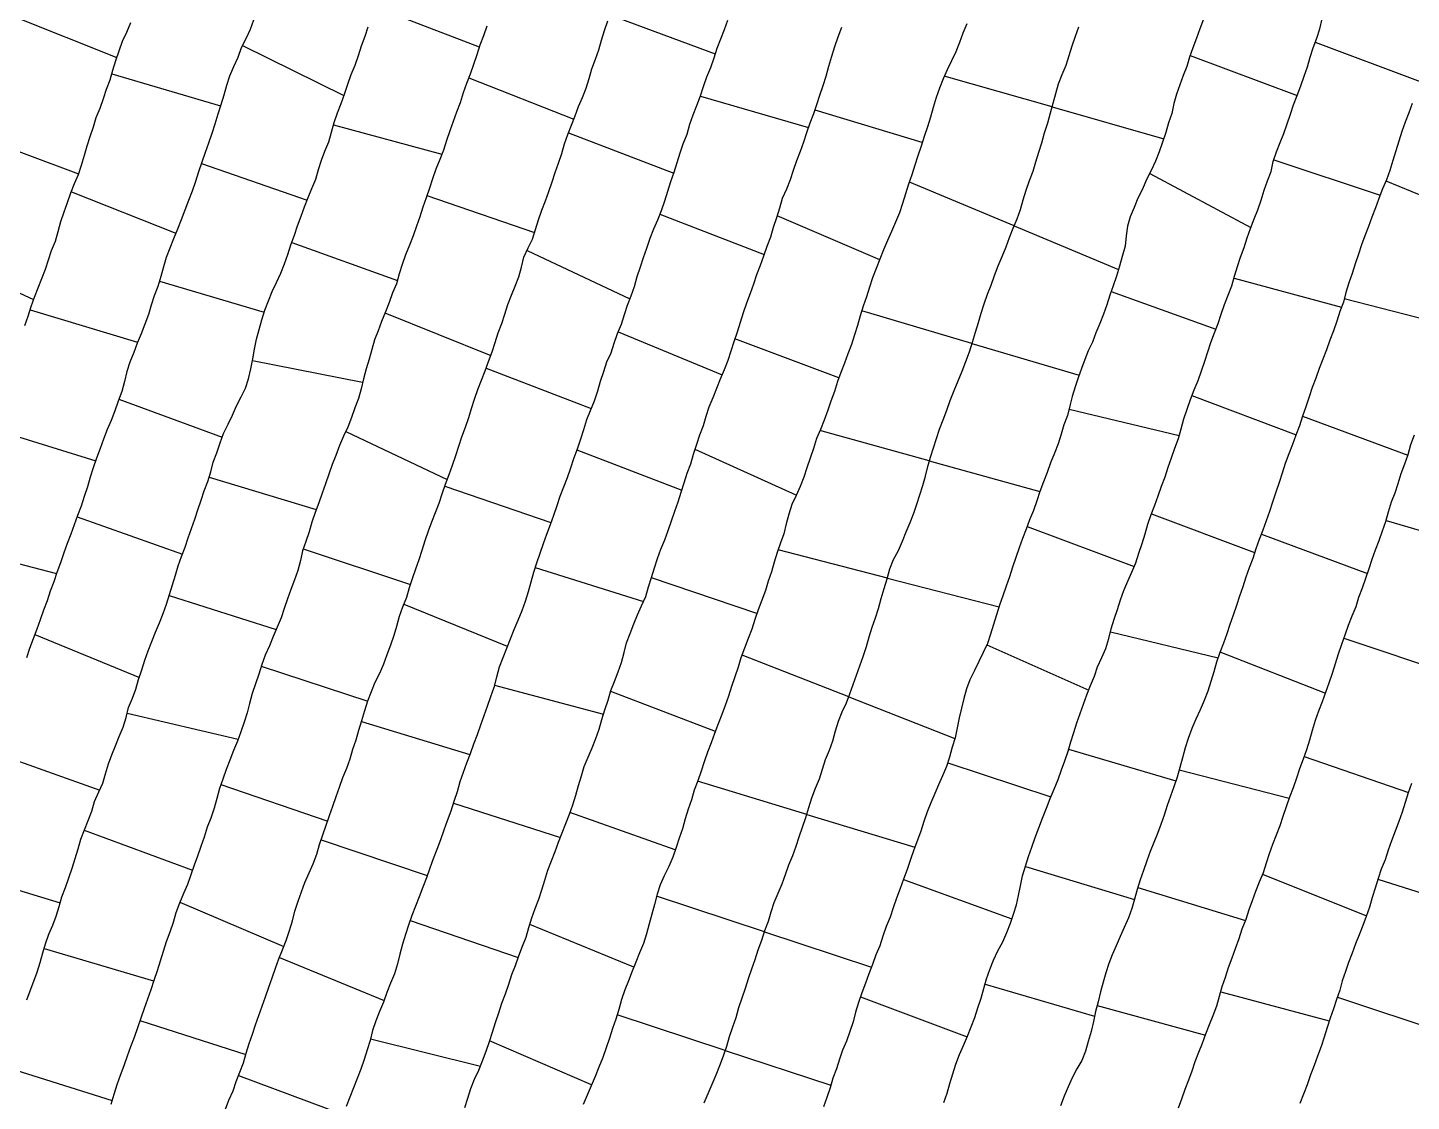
# Model space of a CAD drawing. Extents: x 703186 to 703989, y 1560402 to 1561368.
# Drawn here: x 703614.3 to 703669.7, y 1560701.8 to 1560744.7 of the extents above; entities that cross this region are included whole.
import ezdxf

# ---------------------------------------------------------------- set-up
doc = ezdxf.new("R2010")
doc.units = 0
doc.layers.add('10124_2002_REAL', color=30, linetype='Continuous')
doc.layers.add('AGROCAD PLL', color=7, linetype='Continuous')

msp = doc.modelspace()

# ---------------------------------------------------------------- linework, layer by layer
at = {"layer": '10124_2002_REAL'}
for points in [[(703614.1747, 1560732.8008), (703614.3195, 1560733.1836), (703614.4354, 1560733.5647), (703614.5644, 1560733.9365), (703614.709, 1560734.3176), (703614.8587, 1560734.6901), (703615.0006, 1560735.058), (703615.1227, 1560735.4404), (703615.2479, 1560735.8095), (703615.4038, 1560736.1836), (703615.5204, 1560736.571), (703615.6193, 1560736.9727), (703615.7552, 1560737.3552), (703615.8835, 1560737.7338), (703616.0256, 1560738.1111), (703616.1733, 1560738.484), (703616.3217, 1560738.8501), (703616.4507, 1560739.2258), (703616.5642, 1560739.6168), (703616.6763, 1560740.0008), (703616.7957, 1560740.3652), (703616.926, 1560740.7544), (703617.0397, 1560741.136), (703617.1888, 1560741.503), (703617.3235, 1560741.8838), (703617.4515, 1560742.2646), (703617.594, 1560742.6362), (703617.7075, 1560743.0214), (703617.8279, 1560743.4095), (703617.9515, 1560743.7994), (703618.094, 1560744.1828), (703618.2654, 1560744.5506), (703618.4193, 1560744.9282)], [(703623.3352, 1560745.0272), (703623.1988, 1560744.6553), (703623.0244, 1560744.2775), (703622.8463, 1560743.9163), (703622.6997, 1560743.5351), (703622.531, 1560743.162), (703622.3782, 1560742.7836), (703622.2541, 1560742.4053), (703622.1462, 1560742.0234), (703622.0245, 1560741.6399), (703621.9007, 1560741.2567), (703621.7918, 1560740.8687), (703621.6662, 1560740.4832), (703621.5374, 1560740.1043), (703621.4018, 1560739.7237), (703621.2717, 1560739.3395), (703621.1379, 1560738.9524), (703621.0055, 1560738.5628), (703620.8766, 1560738.1833), (703620.7311, 1560737.8066), (703620.5866, 1560737.4223), (703620.4377, 1560737.0373), (703620.2852, 1560736.6582), (703620.1325, 1560736.2763), (703619.9849, 1560735.8988), (703619.8439, 1560735.5232), (703619.7253, 1560735.1495), (703619.6211, 1560734.7627), (703619.5053, 1560734.3728), (703619.3541, 1560733.9964), (703619.2409, 1560733.6177), (703619.1261, 1560733.2401), (703618.9819, 1560732.8618), (703618.8327, 1560732.4747), (703618.6785, 1560732.1049), (703618.5412, 1560731.726), (703618.3832, 1560731.3428), (703618.2693, 1560730.9689), (703618.1664, 1560730.566), (703618.056, 1560730.165), (703617.9118, 1560729.775), (703617.781, 1560729.3874), (703617.6388, 1560729.0098), (703617.4816, 1560728.6411), (703617.3332, 1560728.2591), (703617.1945, 1560727.8802), (703617.0549, 1560727.4965), (703616.9192, 1560727.1157), (703616.8009, 1560726.7383), (703616.6825, 1560726.3511), (703616.5549, 1560725.9629), (703616.4283, 1560725.5792), (703616.2932, 1560725.2045), (703616.1592, 1560724.8252), (703616.0197, 1560724.4501), (703615.8734, 1560724.0765), (703615.737, 1560723.7031), (703615.6018, 1560723.3118), (703615.4666, 1560722.9267), (703615.3425, 1560722.553), (703615.1975, 1560722.172), (703615.0728, 1560721.7926), (703614.9259, 1560721.4183), (703614.7923, 1560721.0281), (703614.6644, 1560720.6538), (703614.5074, 1560720.272), (703614.3699, 1560719.8868), (703614.2401, 1560719.5032)], [(703622.2134, 1560701.4405), (703622.3503, 1560701.8126), (703622.5182, 1560702.1859), (703622.6462, 1560702.558), (703622.7842, 1560702.9268), (703622.931, 1560703.3056), (703623.0415, 1560703.6866), (703623.1599, 1560704.0766), (703623.297, 1560704.4528), (703623.4186, 1560704.8181), (703623.5443, 1560705.1932), (703623.68, 1560705.5649), (703623.8129, 1560705.9462), (703623.9466, 1560706.3335), (703624.0802, 1560706.7038), (703624.2116, 1560707.0887), (703624.3493, 1560707.4584), (703624.5003, 1560707.8256), (703624.6402, 1560708.2005), (703624.7715, 1560708.5895), (703624.8896, 1560708.9804), (703624.9903, 1560709.3714), (703625.1168, 1560709.7639), (703625.2574, 1560710.1489), (703625.3874, 1560710.5188), (703625.5575, 1560710.8978), (703625.7276, 1560711.2673), (703625.8688, 1560711.6474), (703625.978, 1560712.034), (703626.1098, 1560712.4268), (703626.247, 1560712.8134), (703626.381, 1560713.1926), (703626.515, 1560713.5687), (703626.6388, 1560713.9539), (703626.7746, 1560714.3289), (703626.9076, 1560714.7157), (703627.0661, 1560715.0958), (703627.2008, 1560715.4695), (703627.314, 1560715.8497), (703627.44, 1560716.226), (703627.5535, 1560716.616), (703627.6717, 1560717.0045), (703627.7932, 1560717.3959), (703627.9154, 1560717.7886), (703628.0511, 1560718.1608), (703628.2018, 1560718.5287), (703628.3852, 1560718.8899), (703628.5494, 1560719.2689), (703628.6867, 1560719.6457), (703628.8246, 1560720.0314), (703628.9586, 1560720.4103), (703629.0721, 1560720.7798), (703629.1819, 1560721.1698), (703629.3137, 1560721.5534), (703629.467, 1560721.9303), (703629.584, 1560722.3192), (703629.7018, 1560722.6861), (703629.8342, 1560723.065), (703629.9623, 1560723.4375), (703630.0871, 1560723.8108), (703630.2118, 1560724.2069), (703630.3434, 1560724.5892), (703630.4758, 1560724.9555), (703630.6156, 1560725.3255), (703630.7613, 1560725.6942), (703630.8906, 1560726.0759), (703631.021, 1560726.4584), (703631.1637, 1560726.8386), (703631.2957, 1560727.2223), (703631.4316, 1560727.6073), (703631.5582, 1560727.9835), (703631.6795, 1560728.3549), (703631.8212, 1560728.7431), (703631.95, 1560729.1217), (703632.0615, 1560729.4904), (703632.1866, 1560729.8646), (703632.3201, 1560730.2411), (703632.4588, 1560730.6152), (703632.6023, 1560730.9886), (703632.7443, 1560731.3616), (703632.8821, 1560731.747), (703633.0109, 1560732.1318), (703633.1321, 1560732.5077), (703633.2731, 1560732.8883), (703633.3982, 1560733.264), (703633.5185, 1560733.6465), (703633.6553, 1560734.0147), (703633.8116, 1560734.3844), (703633.9513, 1560734.7603), (703634.0606, 1560735.1412), (703634.1573, 1560735.5388), (703634.3317, 1560735.9089), (703634.5035, 1560736.2649), (703634.6171, 1560736.6453), (703634.736, 1560737.0357), (703634.8765, 1560737.415), (703635.0196, 1560737.7956), (703635.1603, 1560738.1685), (703635.2874, 1560738.5514), (703635.4152, 1560738.9252), (703635.5468, 1560739.2989), (703635.6822, 1560739.6876), (703635.789, 1560740.0701), (703635.9177, 1560740.4452), (703636.0626, 1560740.824), (703636.2099, 1560741.1951), (703636.35, 1560741.5701), (703636.5106, 1560741.9346), (703636.6461, 1560742.307), (703636.7775, 1560742.6864), (703636.8817, 1560743.0749), (703637.0189, 1560743.4612), (703637.1581, 1560743.8323), (703637.2615, 1560744.2239), (703637.3813, 1560744.6179), (703637.5157, 1560744.9987)], [(703642.3099, 1560745.0136), (703642.18, 1560744.636), (703642.0234, 1560744.264), (703641.879, 1560743.8883), (703641.7628, 1560743.5003), (703641.6286, 1560743.1164), (703641.4644, 1560742.7465), (703641.3322, 1560742.3631), (703641.2196, 1560741.978), (703641.0704, 1560741.5979), (703640.917, 1560741.2203), (703640.7904, 1560740.8483), (703640.6744, 1560740.4518), (703640.5222, 1560740.0671), (703640.404, 1560739.7027), (703640.284, 1560739.3214), (703640.1666, 1560738.9325), (703640.0319, 1560738.5597), (703639.9074, 1560738.1702), (703639.7844, 1560737.7881), (703639.6539, 1560737.3994), (703639.5075, 1560737.0203), (703639.3515, 1560736.6562), (703639.2005, 1560736.2844), (703639.0656, 1560735.8942), (703638.9343, 1560735.5201), (703638.8068, 1560735.1375), (703638.6811, 1560734.7486), (703638.5728, 1560734.3587), (703638.4432, 1560733.9852), (703638.2954, 1560733.6097), (703638.1779, 1560733.2335), (703638.0501, 1560732.8413), (703637.8978, 1560732.4726), (703637.765, 1560732.0853), (703637.6317, 1560731.7011), (703637.4701, 1560731.3326), (703637.3419, 1560730.9474), (703637.2104, 1560730.5634), (703637.0999, 1560730.1719), (703636.9664, 1560729.7726), (703636.8135, 1560729.3915), (703636.6579, 1560729.0247), (703636.5414, 1560728.6354), (703636.4226, 1560728.2538), (703636.2902, 1560727.8547), (703636.1433, 1560727.4757), (703636.0192, 1560727.0979), (703635.8952, 1560726.7136), (703635.749, 1560726.3409), (703635.5994, 1560725.9671), (703635.4723, 1560725.5875), (703635.3438, 1560725.203), (703635.206, 1560724.8239), (703635.0582, 1560724.4468), (703634.9236, 1560724.0673), (703634.7973, 1560723.6814), (703634.6621, 1560723.3019), (703634.5428, 1560722.9223), (703634.4366, 1560722.5338), (703634.328, 1560722.1453), (703634.2086, 1560721.7652), (703634.0722, 1560721.3858), (703633.9202, 1560721.0074), (703633.7613, 1560720.6286), (703633.611, 1560720.2575), (703633.4601, 1560719.885), (703633.317, 1560719.5019), (703633.1665, 1560719.1283), (703633.0624, 1560718.7292), (703632.9562, 1560718.3263), (703632.8169, 1560717.9484), (703632.6921, 1560717.5632), (703632.5592, 1560717.1876), (703632.4238, 1560716.8122), (703632.2908, 1560716.4273), (703632.1419, 1560716.05), (703632.0089, 1560715.6652), (703631.8665, 1560715.2905), (703631.7232, 1560714.9175), (703631.5993, 1560714.5431), (703631.4826, 1560714.1412), (703631.3565, 1560713.7577), (703631.2333, 1560713.3734), (703631.0899, 1560712.9871), (703630.9532, 1560712.6076), (703630.8235, 1560712.2215), (703630.678, 1560711.8434), (703630.5315, 1560711.4669), (703630.3893, 1560711.0882), (703630.2551, 1560710.7062), (703630.1157, 1560710.3271), (703629.9664, 1560709.9453), (703629.8141, 1560709.5708), (703629.6737, 1560709.1904), (703629.5445, 1560708.8148), (703629.4223, 1560708.4314), (703629.2925, 1560708.0467), (703629.189, 1560707.654), (703629.1004, 1560707.26), (703628.9726, 1560706.8667), (703628.8195, 1560706.4821), (703628.6772, 1560706.1141), (703628.541, 1560705.7337), (703628.3748, 1560705.3593), (703628.2331, 1560704.9806), (703628.1011, 1560704.591), (703628.0034, 1560704.1985), (703627.8823, 1560703.8149), (703627.7579, 1560703.4347), (703627.6304, 1560703.0489), (703627.4795, 1560702.6714), (703627.3367, 1560702.3013), (703627.1892, 1560701.9322), (703627.0486, 1560701.5533)], [(703651.888, 1560744.8764), (703651.7355, 1560744.5024), (703651.5909, 1560744.13), (703651.4448, 1560743.755), (703651.2695, 1560743.3966), (703651.0965, 1560743.0354), (703650.938, 1560742.6752), (703650.7936, 1560742.301), (703650.6568, 1560741.9259), (703650.5389, 1560741.5328), (703650.4294, 1560741.1434), (703650.3121, 1560740.7498), (703650.1752, 1560740.3687), (703650.0591, 1560739.9847), (703649.9284, 1560739.6023), (703649.8102, 1560739.2259), (703649.6919, 1560738.8317), (703649.5603, 1560738.457), (703649.4308, 1560738.0792), (703649.3102, 1560737.6907), (703649.1881, 1560737.3138), (703649.0282, 1560736.9464), (703648.8703, 1560736.5716), (703648.7121, 1560736.2057), (703648.5587, 1560735.8325), (703648.4126, 1560735.4616), (703648.2537, 1560735.0917), (703648.1176, 1560734.7141), (703647.9949, 1560734.3383), (703647.873, 1560733.9485), (703647.7388, 1560733.5753), (703647.6238, 1560733.1943), (703647.5159, 1560732.8068), (703647.3935, 1560732.4313), (703647.2679, 1560732.0497), (703647.1323, 1560731.6744), (703646.9961, 1560731.3007), (703646.8509, 1560730.9271), (703646.7137, 1560730.5599), (703646.596, 1560730.1665), (703646.4494, 1560729.7782), (703646.3275, 1560729.4146), (703646.1811, 1560729.0204), (703646.0251, 1560728.6438), (703645.8703, 1560728.2779), (703645.7489, 1560727.889), (703645.6133, 1560727.4988), (703645.4846, 1560727.1117), (703645.3641, 1560726.7344), (703645.2172, 1560726.3629), (703645.0527, 1560725.9981), (703644.8846, 1560725.6377), (703644.7584, 1560725.2594), (703644.6538, 1560724.8631), (703644.5602, 1560724.4731), (703644.4282, 1560724.1105), (703644.3032, 1560723.7277), (703644.1836, 1560723.3389), (703644.0641, 1560722.9544), (703643.9331, 1560722.5811), (703643.827, 1560722.2041), (703643.6817, 1560721.8176), (703643.5363, 1560721.4327), (703643.4057, 1560721.0476), (703643.2769, 1560720.6588), (703643.1365, 1560720.2773), (703642.9921, 1560719.8941), (703642.849, 1560719.5113), (703642.7292, 1560719.1346), (703642.6021, 1560718.7478), (703642.4718, 1560718.3643), (703642.3536, 1560717.9736), (703642.217, 1560717.5966), (703642.0807, 1560717.2334), (703641.939, 1560716.86), (703641.7934, 1560716.4793), (703641.6508, 1560716.1029), (703641.5025, 1560715.728), (703641.3712, 1560715.3509), (703641.2566, 1560714.9665), (703641.1195, 1560714.5828), (703640.9786, 1560714.2154), (703640.8643, 1560713.83), (703640.7289, 1560713.4454), (703640.6158, 1560713.0628), (703640.5049, 1560712.6666), (703640.3681, 1560712.2923), (703640.2481, 1560711.9116), (703640.1137, 1560711.5294), (703639.9598, 1560711.1583), (703639.7745, 1560710.7885), (703639.6156, 1560710.4214), (703639.4907, 1560710.0479), (703639.3851, 1560709.6399), (703639.2766, 1560709.2534), (703639.1696, 1560708.8684), (703639.0698, 1560708.4609), (703638.9512, 1560708.0757), (703638.7884, 1560707.7017), (703638.6375, 1560707.3288), (703638.4899, 1560706.9682), (703638.3471, 1560706.588), (703638.2022, 1560706.2173), (703638.0711, 1560705.8292), (703637.9615, 1560705.4335), (703637.8346, 1560705.0531), (703637.7007, 1560704.679), (703637.5822, 1560704.2825), (703637.4507, 1560703.9004), (703637.3156, 1560703.5111), (703637.1529, 1560703.1312), (703637.009, 1560702.7469), (703636.8487, 1560702.3752), (703636.6958, 1560702.0005), (703636.5371, 1560701.6317)], [(703661.3689, 1560745.0591), (703661.2125, 1560744.6777), (703661.0774, 1560744.2996), (703660.9377, 1560743.9154), (703660.7977, 1560743.5413), (703660.6934, 1560743.1719), (703660.5538, 1560742.8113), (703660.4172, 1560742.4419), (703660.2849, 1560742.067), (703660.1774, 1560741.6963), (703660.0919, 1560741.2946), (703659.9637, 1560740.9194), (703659.8607, 1560740.5268), (703659.7261, 1560740.1409), (703659.5932, 1560739.7551), (703659.4368, 1560739.3786), (703659.272, 1560739.0055), (703659.0792, 1560738.6446), (703658.9192, 1560738.2599), (703658.7418, 1560737.8976), (703658.5843, 1560737.5325), (703658.4261, 1560737.161), (703658.3215, 1560736.7767), (703658.2692, 1560736.3899), (703658.2317, 1560735.9778), (703658.1103, 1560735.5714), (703657.9986, 1560735.1743), (703657.8782, 1560734.7805), (703657.746, 1560734.3946), (703657.611, 1560734.0182), (703657.4889, 1560733.6381), (703657.3629, 1560733.2575), (703657.2174, 1560732.8882), (703657.0589, 1560732.5174), (703656.9139, 1560732.1453), (703656.7536, 1560731.7915), (703656.6194, 1560731.4413), (703656.486, 1560731.079), (703656.3444, 1560730.7101), (703656.2275, 1560730.3465), (703656.1079, 1560729.9685), (703656.0163, 1560729.5926), (703655.922, 1560729.201), (703655.7687, 1560728.8337), (703655.6627, 1560728.4591), (703655.5427, 1560728.0731), (703655.4056, 1560727.6933), (703655.2439, 1560727.3123), (703655.1123, 1560726.9229), (703654.9598, 1560726.5492), (703654.8176, 1560726.1677), (703654.6862, 1560725.7853), (703654.5555, 1560725.4097), (703654.4002, 1560725.0321), (703654.26, 1560724.6573), (703654.1206, 1560724.2828), (703653.9788, 1560723.9048), (703653.8457, 1560723.5279), (703653.7228, 1560723.1405), (703653.6025, 1560722.7518), (703653.4589, 1560722.3732), (703653.3365, 1560721.9897), (703653.2023, 1560721.6093), (703653.073, 1560721.2242), (703652.9509, 1560720.8349), (703652.8437, 1560720.4562), (703652.7126, 1560720.0854), (703652.5471, 1560719.7146), (703652.3671, 1560719.3644), (703652.1958, 1560718.9985), (703652.0033, 1560718.6259), (703651.8708, 1560718.2653), (703651.7673, 1560717.8746), (703651.6736, 1560717.49), (703651.5825, 1560717.1047), (703651.5052, 1560716.7054), (703651.4161, 1560716.3104), (703651.3087, 1560715.9284), (703651.1976, 1560715.529), (703651.0765, 1560715.1629), (703650.9217, 1560714.789), (703650.7594, 1560714.4289), (703650.6025, 1560714.0732), (703650.4433, 1560713.7078), (703650.3053, 1560713.3382), (703650.1709, 1560712.9595), (703650.0474, 1560712.5757), (703649.917, 1560712.2042), (703649.773, 1560711.8181), (703649.6383, 1560711.4335), (703649.5015, 1560711.0387), (703649.3598, 1560710.6506), (703649.2238, 1560710.2767), (703649.0752, 1560709.8927), (703648.9468, 1560709.5065), (703648.818, 1560709.1272), (703648.6652, 1560708.7519), (703648.5274, 1560708.3754), (703648.4066, 1560707.9836), (703648.2528, 1560707.6161), (703648.1121, 1560707.236), (703647.9626, 1560706.8606), (703647.8379, 1560706.4858), (703647.6915, 1560706.1002), (703647.5468, 1560705.7133), (703647.4354, 1560705.3258), (703647.3363, 1560704.9364), (703647.203, 1560704.5523), (703647.0661, 1560704.1731), (703646.9141, 1560703.8118), (703646.7879, 1560703.4434), (703646.6682, 1560703.0667), (703646.5313, 1560702.6823), (703646.4138, 1560702.2996), (703646.2915, 1560701.9151), (703646.1508, 1560701.5362)], [(703650.9728, 1560701.7138), (703651.1047, 1560702.0923), (703651.2115, 1560702.4755), (703651.3303, 1560702.8652), (703651.4556, 1560703.2462), (703651.5995, 1560703.628), (703651.7563, 1560703.9975), (703651.9117, 1560704.3651), (703652.0672, 1560704.7353), (703652.2047, 1560705.1119), (703652.3339, 1560705.5046), (703652.4584, 1560705.8907), (703652.5666, 1560706.272), (703652.6813, 1560706.6622), (703652.8115, 1560707.0405), (703652.9583, 1560707.4107), (703653.1301, 1560707.7791), (703653.332, 1560708.1404), (703653.4875, 1560708.5132), (703653.6371, 1560708.887), (703653.7605, 1560709.2532), (703653.8815, 1560709.6188), (703653.9641, 1560709.9932), (703654.034, 1560710.3879), (703654.1242, 1560710.7801), (703654.2403, 1560711.1642), (703654.3561, 1560711.5525), (703654.4896, 1560711.934), (703654.6303, 1560712.3115), (703654.7709, 1560712.6985), (703654.9226, 1560713.0951), (703655.0822, 1560713.4887), (703655.2271, 1560713.8738), (703655.3891, 1560714.2519), (703655.5473, 1560714.6339), (703655.6805, 1560715.0208), (703655.8159, 1560715.3911), (703655.9419, 1560715.777), (703656.0521, 1560716.1524), (703656.1713, 1560716.5259), (703656.2958, 1560716.9002), (703656.4206, 1560717.2852), (703656.5575, 1560717.6484), (703656.6981, 1560718.0238), (703656.8436, 1560718.3953), (703656.9944, 1560718.7673), (703657.1258, 1560719.1511), (703657.2882, 1560719.521), (703657.4588, 1560719.8866), (703657.5737, 1560720.2803), (703657.6687, 1560720.6712), (703657.7859, 1560721.0577), (703657.917, 1560721.4438), (703658.048, 1560721.8235), (703658.179, 1560722.2007), (703658.3333, 1560722.577), (703658.5006, 1560722.9418), (703658.6535, 1560723.308), (703658.7744, 1560723.6905), (703658.908, 1560724.077), (703659.0246, 1560724.4639), (703659.1389, 1560724.8506), (703659.274, 1560725.2398), (703659.416, 1560725.6171), (703659.5454, 1560725.9926), (703659.6847, 1560726.3742), (703659.824, 1560726.749), (703659.9531, 1560727.1319), (703660.0866, 1560727.5093), (703660.2128, 1560727.8996), (703660.3571, 1560728.286), (703660.4719, 1560728.6769), (703660.5782, 1560729.0687), (703660.7127, 1560729.4643), (703660.8413, 1560729.8495), (703660.9856, 1560730.2333), (703661.1455, 1560730.611), (703661.2856, 1560730.9918), (703661.4202, 1560731.3751), (703661.5393, 1560731.7566), (703661.6635, 1560732.1306), (703661.8094, 1560732.5085), (703661.9454, 1560732.8892), (703662.068, 1560733.2632), (703662.2055, 1560733.6451), (703662.3542, 1560734.0197), (703662.503, 1560734.3977), (703662.6058, 1560734.778), (703662.7222, 1560735.1647), (703662.85, 1560735.5437), (703662.9861, 1560735.9298), (703663.1104, 1560736.3204), (703663.2449, 1560736.6927), (703663.3858, 1560737.0688), (703663.5426, 1560737.44), (703663.6712, 1560737.8279), (703663.7894, 1560738.2227), (703663.9199, 1560738.5942), (703664.0702, 1560738.9661), (703664.1575, 1560739.366), (703664.2852, 1560739.7514), (703664.4341, 1560740.1243), (703664.5853, 1560740.4924), (703664.7186, 1560740.8713), (703664.8449, 1560741.2664), (703664.9728, 1560741.6414), (703665.1177, 1560742.0135), (703665.2552, 1560742.3985), (703665.4006, 1560742.7801), (703665.5245, 1560743.157), (703665.6316, 1560743.544), (703665.7543, 1560743.9219), (703665.8962, 1560744.2986), (703666.0189, 1560744.6834), (703666.1146, 1560745.0833)], [(703614.2591, 1560705.8211), (703614.3939, 1560706.1855), (703614.5335, 1560706.5708), (703614.6685, 1560706.935), (703614.7917, 1560707.3129), (703614.8957, 1560707.6963), (703615.0057, 1560708.0655), (703615.135, 1560708.4518), (703615.3053, 1560708.8038), (703615.4334, 1560709.1727), (703615.5483, 1560709.5608), (703615.6666, 1560709.9425), (703615.8071, 1560710.3197), (703615.9468, 1560710.7037), (703616.0772, 1560711.0856), (703616.1897, 1560711.4769), (703616.3103, 1560711.8635), (703616.4264, 1560712.2457), (703616.566, 1560712.6247), (703616.7168, 1560713.0029), (703616.8615, 1560713.3769), (703616.9733, 1560713.7588), (703617.1441, 1560714.143), (703617.305, 1560714.4876), (703617.4043, 1560714.8649), (703617.5245, 1560715.2603), (703617.6583, 1560715.6233), (703617.8087, 1560715.9917), (703617.9587, 1560716.3649), (703618.1127, 1560716.7375), (703618.2419, 1560717.1254), (703618.3338, 1560717.5165), (703618.4846, 1560717.8916), (703618.6259, 1560718.259), (703618.7362, 1560718.6383), (703618.859, 1560719.0322), (703618.9893, 1560719.4144), (703619.1187, 1560719.7912), (703619.2575, 1560720.1659), (703619.4039, 1560720.5351), (703619.5642, 1560720.9078), (703619.7148, 1560721.2748), (703619.8459, 1560721.6519), (703619.9698, 1560722.0407), (703620.0942, 1560722.4277), (703620.2114, 1560722.8149), (703620.3198, 1560723.1881), (703620.4562, 1560723.5639), (703620.5928, 1560723.9365), (703620.714, 1560724.3029), (703620.8484, 1560724.6785), (703620.9835, 1560725.0507), (703621.1086, 1560725.4346), (703621.2383, 1560725.8141), (703621.3644, 1560726.1875), (703621.504, 1560726.5605), (703621.6194, 1560726.944), (703621.7167, 1560727.3351), (703621.8647, 1560727.71), (703621.9935, 1560728.1064), (703622.1339, 1560728.4882), (703622.319, 1560728.8536), (703622.4863, 1560729.2197), (703622.6562, 1560729.5859), (703622.8399, 1560729.9516), (703623.0145, 1560730.3028), (703623.1332, 1560730.675), (703623.2231, 1560731.0692), (703623.3012, 1560731.4684), (703623.3775, 1560731.8602), (703623.4483, 1560732.2625), (703623.5594, 1560732.6514), (703623.6699, 1560733.0315), (703623.7906, 1560733.4188), (703623.9335, 1560733.8), (703624.0818, 1560734.1679), (703624.2544, 1560734.5288), (703624.4293, 1560734.8953), (703624.5689, 1560735.2689), (703624.7069, 1560735.6503), (703624.8301, 1560736.0339), (703624.9688, 1560736.4192), (703625.0967, 1560736.799), (703625.2393, 1560737.1771), (703625.3766, 1560737.55), (703625.5266, 1560737.9294), (703625.6753, 1560738.2901), (703625.8243, 1560738.6637), (703625.9365, 1560739.0464), (703626.0572, 1560739.421), (703626.19, 1560739.7887), (703626.3449, 1560740.1569), (703626.4624, 1560740.5444), (703626.5678, 1560740.9319), (703626.6961, 1560741.313), (703626.8406, 1560741.6858), (703626.9702, 1560742.0668), (703627.1046, 1560742.4611), (703627.2468, 1560742.8504), (703627.4027, 1560743.2266), (703627.532, 1560743.6141), (703627.6575, 1560744.0001), (703627.8017, 1560744.3825), (703627.9267, 1560744.7523)], [(703632.6725, 1560744.7789), (703632.5392, 1560744.4), (703632.3953, 1560744.0229), (703632.2703, 1560743.6362), (703632.1369, 1560743.2572), (703632.0061, 1560742.8698), (703631.8587, 1560742.4963), (703631.7255, 1560742.115), (703631.6133, 1560741.7148), (703631.4544, 1560741.3429), (703631.3215, 1560740.9711), (703631.1928, 1560740.5899), (703631.0576, 1560740.2144), (703630.9418, 1560739.8259), (703630.7906, 1560739.4449), (703630.6346, 1560739.0617), (703630.4964, 1560738.6802), (703630.3726, 1560738.2966), (703630.2421, 1560737.9181), (703630.1083, 1560737.5384), (703629.9872, 1560737.1575), (703629.8614, 1560736.7754), (703629.7253, 1560736.3913), (703629.5727, 1560736.017), (703629.4231, 1560735.6351), (703629.2828, 1560735.2508), (703629.1685, 1560734.8676), (703629.0559, 1560734.48), (703628.8993, 1560734.1087), (703628.7655, 1560733.7271), (703628.6127, 1560733.3517), (703628.4595, 1560732.9713), (703628.3193, 1560732.5958), (703628.1769, 1560732.227), (703628.0679, 1560731.8422), (703627.9631, 1560731.4548), (703627.8429, 1560731.0712), (703627.7308, 1560730.6747), (703627.6429, 1560730.2785), (703627.5362, 1560729.8854), (703627.386, 1560729.5097), (703627.2633, 1560729.1216), (703627.1114, 1560728.742), (703626.9359, 1560728.3719), (703626.7793, 1560727.9993), (703626.6359, 1560727.6076), (703626.4775, 1560727.2411), (703626.3478, 1560726.8579), (703626.2173, 1560726.4763), (703626.0873, 1560726.0926), (703625.9487, 1560725.7107), (703625.8032, 1560725.3283), (703625.6718, 1560724.9376), (703625.5615, 1560724.5489), (703625.4267, 1560724.168), (703625.2985, 1560723.783), (703625.2127, 1560723.3982), (703625.1038, 1560723.007), (703624.976, 1560722.6225), (703624.8314, 1560722.2477), (703624.694, 1560721.8683), (703624.5619, 1560721.4825), (703624.4366, 1560721.1056), (703624.2788, 1560720.7306), (703624.1212, 1560720.3556), (703623.9679, 1560719.986), (703623.8023, 1560719.6097), (703623.6686, 1560719.2409), (703623.5424, 1560718.8559), (703623.4109, 1560718.47), (703623.2862, 1560718.0796), (703623.1798, 1560717.6823), (703623.0758, 1560717.3031), (703622.9604, 1560716.9299), (703622.8316, 1560716.5455), (703622.6877, 1560716.1712), (703622.5379, 1560715.8052), (703622.3874, 1560715.4157), (703622.2353, 1560715.0339), (703622.1001, 1560714.6526), (703621.9703, 1560714.2739), (703621.8654, 1560713.8834), (703621.7643, 1560713.4892), (703621.6261, 1560713.0955), (703621.4725, 1560712.7246), (703621.3556, 1560712.3362), (703621.2316, 1560711.9545), (703621.0868, 1560711.5755), (703620.9566, 1560711.2069), (703620.8296, 1560710.8232), (703620.6891, 1560710.4331), (703620.5259, 1560710.07), (703620.3648, 1560709.6923), (703620.2271, 1560709.3001), (703620.1123, 1560708.9191), (703619.9783, 1560708.5318), (703619.8387, 1560708.1469), (703619.719, 1560707.7557), (703619.6003, 1560707.3652), (703619.478, 1560706.9882), (703619.3389, 1560706.6011), (703619.2195, 1560706.2246), (703619.0913, 1560705.8474), (703618.9558, 1560705.4749), (703618.8194, 1560705.0927), (703618.6934, 1560704.6978), (703618.5546, 1560704.3129), (703618.4153, 1560703.9351), (703618.2705, 1560703.5614), (703618.138, 1560703.1822), (703618.0012, 1560702.793), (703617.8621, 1560702.4202), (703617.745, 1560702.028), (703617.6256, 1560701.6329)], [(703631.789, 1560701.5155), (703631.9154, 1560701.8922), (703632.0357, 1560702.2668), (703632.1803, 1560702.646), (703632.3561, 1560703.0025), (703632.5019, 1560703.3789), (703632.6419, 1560703.7652), (703632.7749, 1560704.1474), (703632.8992, 1560704.5327), (703633.0231, 1560704.9129), (703633.1541, 1560705.2947), (703633.281, 1560705.6837), (703633.4151, 1560706.059), (703633.5524, 1560706.4416), (703633.6794, 1560706.8296), (703633.816, 1560707.1987), (703633.9585, 1560707.5772), (703634.1043, 1560707.9639), (703634.2424, 1560708.3325), (703634.3557, 1560708.7216), (703634.4768, 1560709.1011), (703634.6122, 1560709.4821), (703634.7506, 1560709.8515), (703634.8773, 1560710.2272), (703634.9896, 1560710.6146), (703635.1112, 1560711.004), (703635.2654, 1560711.3789), (703635.4082, 1560711.7564), (703635.5447, 1560712.1317), (703635.6927, 1560712.5017), (703635.8347, 1560712.8746), (703635.9774, 1560713.2525), (703636.1226, 1560713.6313), (703636.2409, 1560714.0163), (703636.3458, 1560714.4012), (703636.4642, 1560714.7858), (703636.5747, 1560715.1649), (703636.7265, 1560715.5344), (703636.8844, 1560715.9067), (703637.0332, 1560716.285), (703637.1741, 1560716.6576), (703637.2775, 1560717.0394), (703637.4023, 1560717.4281), (703637.5369, 1560717.8101), (703637.6405, 1560718.1937), (703637.7824, 1560718.566), (703637.9348, 1560718.9474), (703638.0687, 1560719.3246), (703638.1661, 1560719.7184), (703638.2717, 1560720.1107), (703638.4077, 1560720.4873), (703638.555, 1560720.867), (703638.7, 1560721.2326), (703638.8599, 1560721.5853), (703639.0399, 1560721.9583), (703639.1491, 1560722.3466), (703639.2675, 1560722.7231), (703639.3924, 1560723.1088), (703639.5017, 1560723.488), (703639.6443, 1560723.8588), (703639.7946, 1560724.2329), (703639.9367, 1560724.603), (703640.0686, 1560724.9946), (703640.1946, 1560725.3768), (703640.3277, 1560725.7551), (703640.4507, 1560726.1415), (703640.5755, 1560726.5089), (703640.7004, 1560726.8954), (703640.8415, 1560727.2712), (703640.9538, 1560727.6593), (703641.078, 1560728.0546), (703641.2038, 1560728.4271), (703641.3421, 1560728.8019), (703641.4565, 1560729.1799), (703641.5781, 1560729.5509), (703641.7317, 1560729.9217), (703641.8796, 1560730.2981), (703642.0302, 1560730.6692), (703642.193, 1560731.0481), (703642.3382, 1560731.413), (703642.4525, 1560731.7878), (703642.5724, 1560732.1706), (703642.7028, 1560732.556), (703642.8324, 1560732.9369), (703642.948, 1560733.3326), (703643.084, 1560733.7135), (703643.2264, 1560734.1027), (703643.3577, 1560734.4797), (703643.479, 1560734.846), (703643.6244, 1560735.2188), (703643.7627, 1560735.5944), (703643.8991, 1560735.9749), (703644.0395, 1560736.3533), (703644.1552, 1560736.7427), (703644.2791, 1560737.1218), (703644.3976, 1560737.5094), (703644.5156, 1560737.9009), (703644.6774, 1560738.2751), (703644.8252, 1560738.6506), (703644.9552, 1560739.0217), (703645.0804, 1560739.4052), (703645.227, 1560739.7778), (703645.3597, 1560740.1498), (703645.4842, 1560740.5284), (703645.6147, 1560740.9152), (703645.7673, 1560741.2863), (703645.8907, 1560741.6492), (703646.0117, 1560742.022), (703646.1442, 1560742.4066), (703646.2582, 1560742.7872), (703646.3609, 1560743.179), (703646.4791, 1560743.578), (703646.6045, 1560743.9692), (703646.7331, 1560744.3629), (703646.8832, 1560744.7408)], [(703641.3773, 1560701.6979), (703641.5408, 1560702.0673), (703641.6969, 1560702.4432), (703641.8496, 1560702.8146), (703642.0064, 1560703.1982), (703642.1492, 1560703.5853), (703642.2756, 1560703.971), (703642.3896, 1560704.3571), (703642.5209, 1560704.738), (703642.6559, 1560705.1158), (703642.7669, 1560705.5114), (703642.9003, 1560705.9067), (703643.0264, 1560706.2928), (703643.1512, 1560706.6789), (703643.2824, 1560707.06), (703643.4125, 1560707.4338), (703643.5387, 1560707.8184), (703643.6766, 1560708.2083), (703643.8029, 1560708.5912), (703643.9474, 1560708.967), (703644.0595, 1560709.3411), (703644.183, 1560709.7218), (703644.337, 1560710.0938), (703644.4938, 1560710.4588), (703644.6251, 1560710.8412), (703644.7635, 1560711.229), (703644.9256, 1560711.5921), (703645.0538, 1560711.9653), (703645.1782, 1560712.3486), (703645.3143, 1560712.7342), (703645.4509, 1560713.1222), (703645.5702, 1560713.5159), (703645.6903, 1560713.9096), (703645.8358, 1560714.295), (703645.9855, 1560714.6706), (703646.1111, 1560715.0555), (703646.2381, 1560715.4395), (703646.3893, 1560715.8106), (703646.532, 1560716.1892), (703646.6264, 1560716.5834), (703646.7491, 1560716.9695), (703646.8969, 1560717.3412), (703647.0689, 1560717.7069), (703647.2112, 1560718.0698), (703647.3377, 1560718.4422), (703647.4791, 1560718.8104), (703647.6016, 1560719.1817), (703647.7379, 1560719.5619), (703647.8693, 1560719.9559), (703647.9782, 1560720.3491), (703648.0939, 1560720.732), (703648.2309, 1560721.1018), (703648.3525, 1560721.4872), (703648.4645, 1560721.8877), (703648.5819, 1560722.2835), (703648.7066, 1560722.6703), (703648.8108, 1560723.0744), (703648.9598, 1560723.4473), (703649.1524, 1560723.8075), (703649.3161, 1560724.1802), (703649.4628, 1560724.5545), (703649.6192, 1560724.9295), (703649.7731, 1560725.2948), (703649.8895, 1560725.6527), (703650.006, 1560726.0287), (703650.129, 1560726.3986), (703650.2292, 1560726.7781), (703650.3241, 1560727.1589), (703650.4294, 1560727.5394), (703650.5565, 1560727.9061), (703650.679, 1560728.2833), (703650.8007, 1560728.6519), (703650.9456, 1560729.0267), (703651.0911, 1560729.4158), (703651.2262, 1560729.809), (703651.3787, 1560730.1999), (703651.5372, 1560730.5864), (703651.6988, 1560730.9727), (703651.8504, 1560731.361), (703651.9943, 1560731.7483), (703652.1109, 1560732.1427), (703652.2308, 1560732.5417), (703652.3505, 1560732.9259), (703652.4674, 1560733.3052), (703652.5816, 1560733.6771), (703652.7183, 1560734.0546), (703652.8677, 1560734.4265), (703653.0025, 1560734.8062), (703653.1459, 1560735.1903), (703653.3024, 1560735.573), (703653.4581, 1560735.9523), (703653.5928, 1560736.3268), (703653.7438, 1560736.7048), (703653.899, 1560737.0761), (703654.0439, 1560737.4478), (703654.1487, 1560737.8389), (703654.2606, 1560738.221), (703654.4039, 1560738.6035), (703654.5406, 1560738.9786), (703654.6574, 1560739.3612), (703654.7778, 1560739.7425), (703654.891, 1560740.1177), (703655.0044, 1560740.5145), (703655.1337, 1560740.9126), (703655.236, 1560741.3182), (703655.3475, 1560741.7081), (703655.4512, 1560742.0889), (703655.5645, 1560742.4728), (703655.7102, 1560742.8492), (703655.8615, 1560743.2215), (703655.9881, 1560743.6091), (703656.1093, 1560743.9961), (703656.2354, 1560744.3849), (703656.375, 1560744.7629)], [(703669.721, 1560741.6937), (703669.5819, 1560741.3225), (703669.4349, 1560740.9475), (703669.3053, 1560740.5731), (703669.1851, 1560740.1782), (703669.0595, 1560739.7949), (703668.9396, 1560739.4064), (703668.8202, 1560739.0123), (703668.6843, 1560738.6404), (703668.5316, 1560738.2707), (703668.383, 1560737.8892), (703668.2481, 1560737.5171), (703668.1051, 1560737.1448), (703667.967, 1560736.764), (703667.8266, 1560736.3978), (703667.693, 1560736.0371), (703667.5641, 1560735.6639), (703667.4398, 1560735.2704), (703667.3158, 1560734.8875), (703667.1762, 1560734.5082), (703667.0605, 1560734.1272), (703666.9624, 1560733.7441), (703666.8229, 1560733.3618), (703666.6992, 1560732.9817), (703666.5747, 1560732.599), (703666.4236, 1560732.217), (703666.2848, 1560731.8334), (703666.1402, 1560731.4593), (703665.9949, 1560731.0795), (703665.8553, 1560730.7039), (703665.713, 1560730.3267), (703665.5921, 1560729.9469), (703665.4617, 1560729.5566), (703665.3216, 1560729.1781), (703665.2079, 1560728.7915), (703665.0654, 1560728.4193), (703664.9298, 1560728.0399), (703664.7794, 1560727.6692), (703664.6343, 1560727.2816), (703664.5187, 1560726.9013), (703664.3957, 1560726.527), (703664.2572, 1560726.1374), (703664.1282, 1560725.7432), (703664.0076, 1560725.3628), (703663.8757, 1560724.9887), (703663.7361, 1560724.6131), (703663.5982, 1560724.242), (703663.4654, 1560723.874), (703663.3335, 1560723.4878), (703663.1962, 1560723.1038), (703663.0606, 1560722.7336), (703662.9365, 1560722.3471), (703662.8044, 1560721.9694), (703662.6795, 1560721.5978), (703662.5552, 1560721.2184), (703662.4239, 1560720.8465), (703662.3017, 1560720.4662), (703662.1588, 1560720.0888), (703662.0142, 1560719.7176), (703661.8898, 1560719.3396), (703661.7831, 1560718.9451), (703661.6563, 1560718.5655), (703661.5395, 1560718.174), (703661.3888, 1560717.7982), (703661.2257, 1560717.4229), (703661.0567, 1560717.0517), (703660.8974, 1560716.6773), (703660.7524, 1560716.2858), (703660.634, 1560715.9003), (703660.5169, 1560715.5097), (703660.4107, 1560715.1221), (703660.3086, 1560714.7262), (703660.1721, 1560714.3403), (703660.0392, 1560713.9725), (703659.9122, 1560713.5939), (703659.7875, 1560713.2131), (703659.6579, 1560712.8438), (703659.5243, 1560712.478), (703659.3775, 1560712.1209), (703659.2286, 1560711.7557), (703659.0915, 1560711.3837), (703658.9597, 1560710.9973), (703658.8227, 1560710.6174), (703658.7054, 1560710.2334), (703658.6046, 1560709.8502), (703658.4972, 1560709.4798), (703658.3564, 1560709.1063), (703658.186, 1560708.7217), (703658.0295, 1560708.3536), (703657.8727, 1560707.9843), (703657.7124, 1560707.6248), (703657.5797, 1560707.2733), (703657.4524, 1560706.9083), (703657.3425, 1560706.5275), (703657.2422, 1560706.1381), (703657.1433, 1560705.7451), (703657.0352, 1560705.3488), (703656.9543, 1560704.9499), (703656.8667, 1560704.5507), (703656.7533, 1560704.1478), (703656.6378, 1560703.7673), (703656.4892, 1560703.3999), (703656.2946, 1560703.0542), (703656.1113, 1560702.704), (703655.9429, 1560702.3432), (703655.7915, 1560701.966), (703655.6419, 1560701.577)], [(703660.3696, 1560701.4946), (703660.4955, 1560701.8642), (703660.6297, 1560702.2489), (703660.7719, 1560702.6171), (703660.9118, 1560702.9819), (703661.0299, 1560703.3531), (703661.1732, 1560703.7271), (703661.3248, 1560704.092), (703661.4627, 1560704.4605), (703661.6026, 1560704.8336), (703661.7507, 1560705.2008), (703661.8922, 1560705.5766), (703662.0093, 1560705.9639), (703662.1122, 1560706.3487), (703662.2401, 1560706.7318), (703662.3646, 1560707.116), (703662.5051, 1560707.5015), (703662.6513, 1560707.8797), (703662.7926, 1560708.2754), (703662.9144, 1560708.6662), (703663.069, 1560709.0457), (703663.1944, 1560709.4295), (703663.3255, 1560709.8011), (703663.4588, 1560710.1752), (703663.6094, 1560710.5434), (703663.7594, 1560710.9194), (703663.8828, 1560711.3051), (703664.0118, 1560711.6778), (703664.1395, 1560712.0527), (703664.2874, 1560712.4228), (703664.4266, 1560712.7967), (703664.5573, 1560713.1763), (703664.6809, 1560713.5583), (703664.8146, 1560713.9411), (703664.9717, 1560714.3159), (703665.0979, 1560714.7001), (703665.2156, 1560715.0808), (703665.3627, 1560715.4599), (703665.4946, 1560715.8425), (703665.6183, 1560716.229), (703665.7319, 1560716.6158), (703665.8512, 1560717.0079), (703665.9842, 1560717.3862), (703666.1271, 1560717.7597), (703666.2622, 1560718.1397), (703666.3993, 1560718.5085), (703666.5252, 1560718.8966), (703666.6528, 1560719.2812), (703666.775, 1560719.6609), (703666.9025, 1560720.0483), (703667.0309, 1560720.4324), (703667.1649, 1560720.8078), (703667.3101, 1560721.1842), (703667.4755, 1560721.5549), (703667.5853, 1560721.9388), (703667.7252, 1560722.3095), (703667.8587, 1560722.6962), (703667.9939, 1560723.0763), (703668.1218, 1560723.4586), (703668.2511, 1560723.834), (703668.3952, 1560724.2079), (703668.5289, 1560724.5881), (703668.6607, 1560724.9662), (703668.7732, 1560725.3532), (703668.8917, 1560725.7434), (703669.0342, 1560726.1118), (703669.1579, 1560726.4899), (703669.2818, 1560726.8825), (703669.4268, 1560727.2665), (703669.5518, 1560727.6466), (703669.6639, 1560728.041), (703669.8111, 1560728.4245)], [(703669.6927, 1560714.4783), (703669.564, 1560714.0984), (703669.4438, 1560713.7181), (703669.3211, 1560713.3309), (703669.181, 1560712.9523), (703669.0399, 1560712.5724), (703668.8842, 1560712.1865), (703668.7547, 1560711.8075), (703668.6321, 1560711.425), (703668.4811, 1560711.0531), (703668.3566, 1560710.683), (703668.2324, 1560710.2896), (703668.1203, 1560709.9168), (703668.0053, 1560709.5302), (703667.8823, 1560709.1537), (703667.7477, 1560708.7922), (703667.5917, 1560708.4249), (703667.4494, 1560708.0592), (703667.309, 1560707.691), (703667.1741, 1560707.3159), (703667.0438, 1560706.953), (703666.9148, 1560706.5851), (703666.8156, 1560706.2057), (703666.6914, 1560705.8305), (703666.5617, 1560705.4567), (703666.4401, 1560705.0901), (703666.3132, 1560704.7188), (703666.1939, 1560704.3334), (703666.0695, 1560703.954), (703665.9284, 1560703.5719), (703665.791, 1560703.1949), (703665.6425, 1560702.8135), (703665.5151, 1560702.4238), (703665.371, 1560702.0444), (703665.2146, 1560701.6718)]]:
    msp.add_lwpolyline(points, dxfattribs=at)
at = {"layer": 'AGROCAD PLL', "color": 3, "true_color": 0x00ff00}
for points in [[(703628.2128, 1560745.5486), (703632.3731, 1560743.9541)], [(703613.712, 1560745.1785), (703617.8668, 1560743.5321)], [(703637.602, 1560745.2323), (703641.8152, 1560743.6752)], [(703622.89, 1560744.005), (703626.9488, 1560742.0038)], [(703665.8401, 1560744.1498), (703670.0398, 1560742.5678)], [(703617.6663, 1560742.8815), (703622.012, 1560741.6011)], [(703631.9478, 1560742.7221), (703636.1567, 1560741.061)], [(703655.3024, 1560741.5503), (703650.9862, 1560742.7846)], [(703641.2228, 1560741.9889), (703645.5501, 1560740.7236)], [(703650.1031, 1560740.1303), (703645.8151, 1560741.4267)], [(703612.0664, 1560740.463), (703616.3309, 1560738.8768)], [(703626.5423, 1560740.8382), (703630.8757, 1560739.6595)], [(703635.9461, 1560740.5194), (703640.1578, 1560738.9083)], [(703621.2532, 1560739.2858), (703625.4846, 1560737.8232)], [(703664.1807, 1560739.436), (703668.4363, 1560738.0259)], [(703616.0433, 1560738.1559), (703620.2222, 1560736.5007)], [(703653.7804, 1560736.7924), (703649.5907, 1560738.5436)], [(703668.6673, 1560738.5993), (703672.8227, 1560736.883)], [(703639.6009, 1560737.2621), (703643.7818, 1560735.6476)], [(703648.4007, 1560735.434), (703644.3015, 1560737.1949)], [(703653.7804, 1560736.7924), (703657.9593, 1560735.0456)], [(703653.7804, 1560736.7924), (703657.9593, 1560735.0456)], [(703624.8654, 1560736.1319), (703629.0936, 1560734.6099)], [(703634.2846, 1560735.8089), (703638.3981, 1560733.8705)], [(703662.5855, 1560734.7029), (703666.8879, 1560733.5399)], [(703657.6644, 1560734.1672), (703661.8639, 1560732.661)], [(703666.9994, 1560733.8887), (703671.3574, 1560732.7728)], [(703614.3972, 1560733.439), (703618.6904, 1560732.1334)], [(703637.931, 1560732.553), (703642.0997, 1560730.8311)], [(703652.0949, 1560732.0886), (703656.3865, 1560730.8198)], [(703652.0949, 1560732.0886), (703656.3865, 1560730.8198)], [(703623.2887, 1560731.4047), (703627.7012, 1560730.5414)], [(703632.6419, 1560731.0925), (703636.8528, 1560729.4895)], [(703660.8977, 1560729.9995), (703665.0698, 1560728.4308)], [(703660.8977, 1560729.9995), (703665.0696, 1560728.4309)], [(703655.9854, 1560729.4642), (703660.3915, 1560728.4032)], [(703665.3224, 1560729.1803), (703669.5425, 1560727.6183)], [(703612.758, 1560728.7176), (703617.0169, 1560727.3898)], [(703627.0292, 1560728.5686), (703631.0902, 1560726.6428)], [(703650.3885, 1560727.3918), (703646.0083, 1560728.604)], [(703636.2833, 1560727.8368), (703640.4747, 1560726.2122)], [(703621.5571, 1560726.7369), (703625.8479, 1560725.4458)], [(703630.9921, 1560726.3736), (703635.2426, 1560724.9245)], [(703616.2734, 1560725.1485), (703620.4909, 1560723.6585)], [(703663.6793, 1560724.4602), (703667.925, 1560722.8825)], [(703611.0802, 1560724.0122), (703615.4522, 1560722.8833)], [(703625.3278, 1560723.871), (703629.623, 1560722.4407)], [(703648.713, 1560722.695), (703644.3346, 1560723.824)], [(703634.6073, 1560723.1277), (703638.9462, 1560721.7641)], [(703643.4838, 1560721.2779), (703639.263, 1560722.7093)], [(703643.4838, 1560721.2779), (703639.2632, 1560722.7093)], [(703619.9572, 1560722.0012), (703624.2393, 1560720.6366)], [(703629.3536, 1560721.6514), (703633.4935, 1560719.9675)], [(703614.5788, 1560720.4455), (703618.7632, 1560718.7249)], [(703652.6884, 1560720.0311), (703656.7706, 1560718.209)], [(703666.9855, 1560720.2965), (703671.2972, 1560718.8552)], [(703662.0241, 1560719.743), (703666.2473, 1560718.0979)], [(703623.6454, 1560719.1702), (703627.9103, 1560717.7722)], [(703632.9778, 1560718.4082), (703637.3472, 1560717.2565)], [(703641.8252, 1560716.5625), (703637.633, 1560718.1658)], [(703627.6567, 1560716.9554), (703631.9973, 1560715.6347)], [(703612.9745, 1560715.7122), (703617.1765, 1560714.2123)], [(703655.9631, 1560715.8492), (703660.2597, 1560714.5879)], [(703622.0283, 1560714.443), (703626.3049, 1560712.9772)], [(703631.3342, 1560713.6881), (703635.6179, 1560712.3148)], [(703640.2195, 1560711.8304), (703636.0009, 1560713.3138)], [(703645.4867, 1560713.2403), (703649.8143, 1560711.9289)], [(703645.4867, 1560713.2403), (703649.8143, 1560711.9289)], [(703626.0422, 1560712.2254), (703630.2883, 1560710.8007)], [(703611.2457, 1560711.0222), (703615.5912, 1560709.6992)], [(703663.7298, 1560710.8452), (703667.8924, 1560709.1846)], [(703643.7867, 1560708.542), (703639.4695, 1560709.966)], [(703658.7295, 1560710.3124), (703663.0477, 1560708.9934)], [(703620.3804, 1560709.7289), (703624.5473, 1560707.9516)], [(703638.5555, 1560707.1284), (703634.3912, 1560708.8329)], [(703643.7867, 1560708.542), (703648.0696, 1560707.1293)], [(703643.7867, 1560708.542), (703648.0696, 1560707.1293)], [(703624.3742, 1560707.519), (703628.5634, 1560705.7963)], [(703662.0555, 1560706.1367), (703666.4007, 1560704.9747)], [(703657.1025, 1560705.5957), (703661.4443, 1560704.4114)], [(703666.7231, 1560705.9262), (703671.0235, 1560704.5026)], [(703618.7869, 1560704.9909), (703623.0274, 1560703.6379)], [(703628.0195, 1560704.2633), (703632.4202, 1560703.1679)], [(703642.2181, 1560703.7955), (703646.4475, 1560702.4094)], [(703642.2181, 1560703.7955), (703646.4475, 1560702.4094)], [(703622.7355, 1560702.7968), (703626.9255, 1560701.229)]]:
    msp.add_lwpolyline(points, dxfattribs=at)
at = {"layer": 'AGROCAD PLL', "color": 1, "true_color": 0xff0000}
for points in [[(703660.8242, 1560743.6122), (703665.115, 1560742.0065)], [(703660.8242, 1560743.6122), (703665.1152, 1560742.0064)], [(703655.3024, 1560741.5503), (703659.7719, 1560740.2722)], [(703655.3024, 1560741.5503), (703659.7719, 1560740.2722)], [(703659.2103, 1560738.8899), (703663.258, 1560736.7276)], [(703630.2751, 1560738.0137), (703634.5823, 1560736.5287)], [(703610.3743, 1560735.7673), (703614.5317, 1560733.8424)], [(703628.5951, 1560733.308), (703632.8304, 1560731.6023)], [(703652.0949, 1560732.0886), (703647.6837, 1560733.3927)], [(703650.3885, 1560727.3918), (703654.817, 1560726.1662)], [(703650.3885, 1560727.3918), (703654.8171, 1560726.1662)], [(703650.3885, 1560727.3918), (703654.817, 1560726.1662)], [(703650.3885, 1560727.3918), (703654.8171, 1560726.1662)], [(703654.2993, 1560724.7624), (703658.5905, 1560723.1572)], [(703648.713, 1560722.695), (703653.1801, 1560721.5431)], [(703648.713, 1560722.695), (703653.1801, 1560721.5431)], [(703647.1619, 1560717.9442), (703642.8894, 1560719.6195)], [(703647.1619, 1560717.9442), (703651.4074, 1560716.2794)], [(703647.1619, 1560717.9442), (703651.4074, 1560716.2794)], [(703618.2818, 1560717.2953), (703622.719, 1560716.2526)], [(703660.3862, 1560715.0272), (703664.7967, 1560713.8897)], [(703645.4867, 1560713.2403), (703641.1129, 1560714.5656)], [(703616.5604, 1560712.6095), (703620.8927, 1560711.0138)], [(703654.2386, 1560711.1587), (703658.6019, 1560709.8398)], [(703654.2386, 1560711.1587), (703658.6016, 1560709.8399)], [(703649.3541, 1560710.6349), (703653.6941, 1560709.0563)], [(703668.3466, 1560710.6514), (703672.6908, 1560709.2799)], [(703629.6071, 1560708.9969), (703633.9328, 1560707.5089)], [(703614.9507, 1560707.8808), (703619.3309, 1560706.5757)], [(703652.619, 1560706.4502), (703656.9975, 1560705.1631)], [(703647.6326, 1560705.9427), (703651.9034, 1560704.3454)], [(703642.2181, 1560703.7955), (703637.8884, 1560705.2144)], [(703613.3093, 1560703.1618), (703617.6726, 1560701.7884)]]:
    msp.add_lwpolyline(points, dxfattribs=at)
at = {"layer": 'AGROCAD PLL', "color": 5, "true_color": 0x0000ff}
for points in [[(703619.5674, 1560734.5819), (703623.7646, 1560733.3353)], [(703646.77, 1560730.7105), (703642.6049, 1560732.2667)], [(703617.943, 1560729.8594), (703622.0761, 1560728.3312)], [(703645.0607, 1560726.0159), (703641.0112, 1560727.842)], [(703659.2849, 1560725.2688), (703663.4114, 1560723.7158)], [(703668.6709, 1560725.0012), (703672.921, 1560723.7657)], [(703657.6399, 1560720.5525), (703661.9447, 1560719.5063)], [(703665.3962, 1560715.5571), (703669.5706, 1560714.118)], [(703651.1244, 1560715.3077), (703655.2559, 1560713.941)], [(703636.8702, 1560702.425), (703632.7873, 1560704.1858)]]:
    msp.add_lwpolyline(points, dxfattribs=at)

doc.saveas('drawing.dxf')
